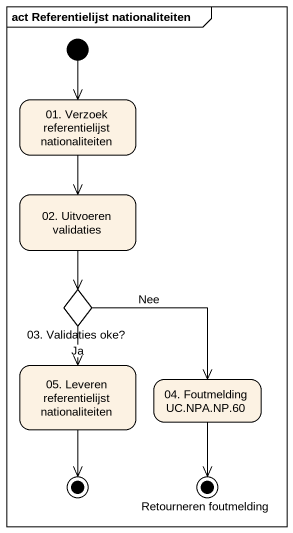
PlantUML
@startuml
mainframe act Referentielijst nationaliteiten
hide empty description
state "01. Verzoek referentielijst nationaliteiten" as s01_Verzoek_referentielijst
state "02. Uitvoeren validaties" as s02_Uitvoeren_validaties
state "03. Validaties oke?" as c03_Validaties_oke <<choice>>
state "05. Leveren referentielijst nationaliteiten" as s05_Leveren_referentielijst
state "04. Foutmelding UC.NPA.NP.60" as s04_Foutmelding_UC_NPA_NP_60
state final1 <<end>>
state "Retourneren foutmelding" as Retourneren_foutmelding <<end>>
[*] --> s01_Verzoek_referentielijst
s01_Verzoek_referentielijst --> s02_Uitvoeren_validaties
s02_Uitvoeren_validaties --> c03_Validaties_oke
c03_Validaties_oke --> s05_Leveren_referentielijst : Ja
c03_Validaties_oke --> s04_Foutmelding_UC_NPA_NP_60 : Nee
s05_Leveren_referentielijst --> final1
s04_Foutmelding_UC_NPA_NP_60 --> Retourneren_foutmelding
@enduml
